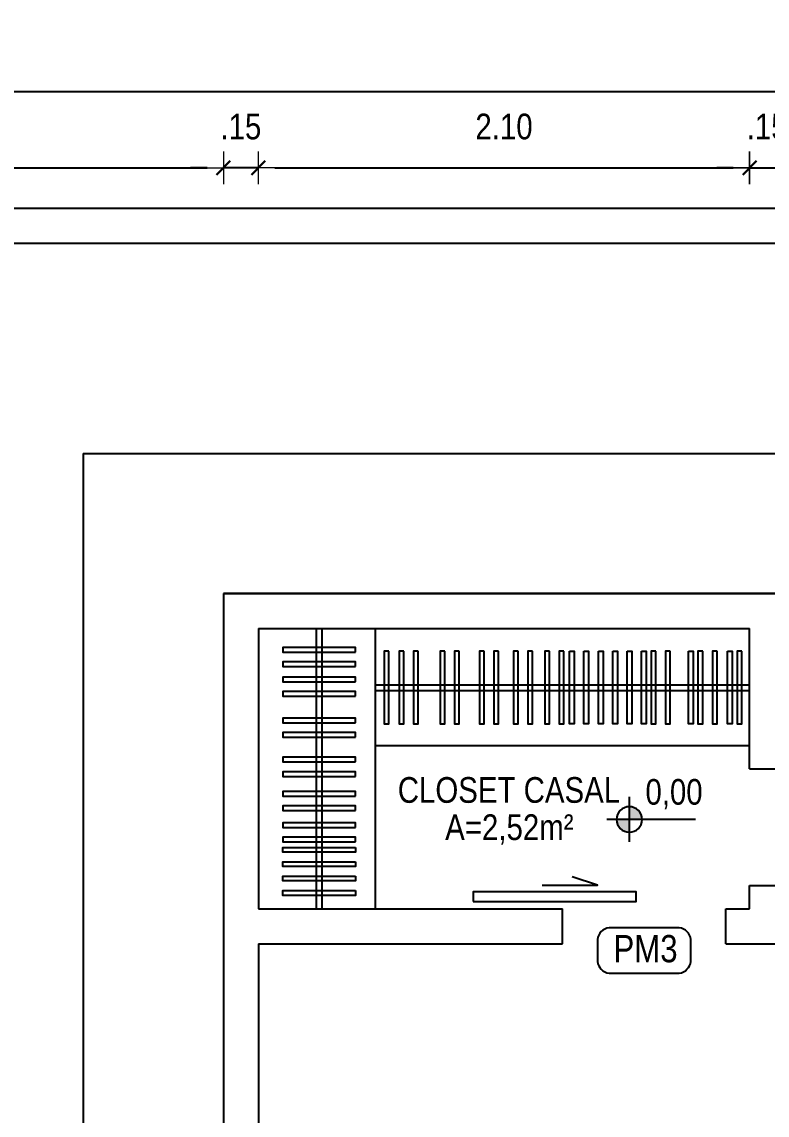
# Model space of a CAD drawing. Header units: millimetres. Extents: x -677 to -23, y -135 to 1112.
# Drawn here: x -135.296 to -132.105, y 845.201 to 849.882 of the extents above; entities that cross this region are included whole.
import ezdxf
from ezdxf.enums import TextEntityAlignment as Align

# ---------------------------------------------------------------- set-up
doc = ezdxf.new("R2010")
doc.units = ezdxf.units.MM
doc.header["$LTSCALE"] = 20
doc.header["$MEASUREMENT"] = 0
doc.header["$PDSIZE"] = -5
doc.layers.get('0').update_dxf_attribs({"linetype": 'CONTINUOUS'})
doc.layers.get('Defpoints').update_dxf_attribs({"linetype": 'CONTINUOUS'})
for name, color, linetype in [('003', 3, 'CONTINUOUS'), ('COTA', 7, 'CONTINUOUS'), ('DIVERSOS', 1, 'CONTINUOUS'), ('E-txt-g', 3, 'CONTINUOUS'), ('Layer1', 7, 'CONTINUOUS'), ('LAYER7', 4, 'CONTINUOUS')]:
    doc.layers.add(name, color=color, linetype=linetype)
for name, color, linetype, lineweight in [('E-Pen-C', 4, 'CONTINUOUS', 15), ('E-Pen-G', 3, 'CONTINUOUS', 30), ('E-Txt-W', 7, 'CONTINUOUS', 20)]:
    doc.layers.add(name, color=color, linetype=linetype, lineweight=lineweight)
doc.styles.add('F2', font='swissc.ttf')
doc.styles.add('REG60', font='romans.shx', dxfattribs={"width": 0.8, "height": 0.15})
doc.styles.add('REG80', font='romans.shx', dxfattribs={"width": 0.8, "height": 0.2})
doc.dimstyles.new('DIMENSION-1', dxfattribs={"dimtxt": 0.11, "dimasz": 0.07, "dimexe": 1, "dimexo": 0, "dimgap": 0.12, "dimtad": 1, "dimzin": 7, "dimdsep": 46, "dimtxsty": 'F2', "dimblk1": 'TRACO', "dimblk2": 'TRACO', "dimsah": 1, "dimcen": 1, "dimse1": 1, "dimse2": 1, "dimclrd": 256, "dimclre": 256, "dimclrt": 6, "dimadec": 0, "dimazin": 0, "dimtfac": 1, "dimtix": 1, "dimtmove": 2, "dimatfit": 3, "dimldrblk": 'TRACO', "dimfxl": 1, "dimtolj": 1, "dimtzin": 0, "dimarcsym": 0})

# ---------------------------------------------------------------- blocks, each defined once
blk = doc.blocks.new('TRACO')
at = {"layer": 'E-Pen-C'}
for p, q in [((0, 1), (0, -1)), ((-1, 0), (1, 0))]:
    blk.add_line(p, q, dxfattribs=at)
at = {"layer": 'E-Pen-G'}
blk.add_line((-0.424, -0.424), (0.424, 0.424), dxfattribs=at)
blk = doc.blocks.new('*D657')
at = {"color": 4, "lineweight": -2}
blk.add_line((-137.8696, 842.304), (-137.8696, 845.864), dxfattribs=at)
at = {"layer": 'Defpoints', "color": 0, "linetype": 'Continuous'}
for p in [(-137.8696, 845.934), (-134.3734, 845.934), (-137.5245, 842.234)]:
    blk.add_point(p, dxfattribs=at)
at = {"color": 4, "linetype": 'Continuous', "lineweight": -2, "xscale": 0.07, "yscale": 0.07, "zscale": 0.07}
for p, rotation in [((-137.8696, 845.934), 90), ((-137.8696, 842.234), 270)]:
    blk.add_blockref('TRACO', p, dxfattribs=dict(at, rotation=rotation))
at = {"color": 4, "linetype": 'Continuous', "insert": (-138.046, 844.084), "char_height": 0.11, "attachment_point": 5, "rotation": 90, "style": 'F2'}
blk.add_mtext('\\A1;3.70', dxfattribs=at)
blk = doc.blocks.new('*D658')
at = {"color": 4, "lineweight": -2}
for p, q in [((-137.8696, 846.154), (-137.8696, 846.224)), ((-137.8696, 845.934), (-137.8696, 846.084)), ((-137.8696, 845.864), (-137.8696, 845.794))]:
    blk.add_line(p, q, dxfattribs=at)
at = {"layer": 'Defpoints', "color": 0, "linetype": 'Continuous'}
for p in [(-137.8696, 846.084), (-134.3901, 846.084), (-134.3734, 845.934)]:
    blk.add_point(p, dxfattribs=at)
at = {"color": 4, "linetype": 'Continuous', "lineweight": -2, "xscale": 0.07, "yscale": 0.07, "zscale": 0.07}
for p, rotation in [((-137.8696, 846.084), 270), ((-137.8696, 845.934), 90)]:
    blk.add_blockref('TRACO', p, dxfattribs=dict(at, rotation=rotation))
at = {"color": 4, "linetype": 'Continuous', "insert": (-138.046, 846.009), "char_height": 0.11, "attachment_point": 5, "rotation": 90, "style": 'F2'}
blk.add_mtext('\\A1;.15', dxfattribs=at)
blk = doc.blocks.new('*D659')
at = {"color": 4, "lineweight": -2}
blk.add_line((-137.8696, 846.154), (-137.8696, 847.214), dxfattribs=at)
at = {"layer": 'Defpoints', "color": 0, "linetype": 'Continuous'}
for p in [(-137.8696, 847.284), (-132.1198, 847.284), (-134.3901, 846.084)]:
    blk.add_point(p, dxfattribs=at)
at = {"color": 4, "linetype": 'Continuous', "lineweight": -2, "xscale": 0.07, "yscale": 0.07, "zscale": 0.07}
for p, rotation in [((-137.8696, 847.284), 90), ((-137.8696, 846.084), 270)]:
    blk.add_blockref('TRACO', p, dxfattribs=dict(at, rotation=rotation))
at = {"color": 4, "linetype": 'Continuous', "insert": (-138.0461, 846.684), "char_height": 0.11, "attachment_point": 5, "rotation": 90, "style": 'F2'}
blk.add_mtext('\\A1;1.20', dxfattribs=at)
blk = doc.blocks.new('*D660')
at = {"color": 4, "lineweight": -2}
for p, q in [((-137.8696, 847.504), (-137.8696, 847.574)), ((-137.8696, 847.284), (-137.8696, 847.434)), ((-137.8696, 847.214), (-137.8696, 847.144))]:
    blk.add_line(p, q, dxfattribs=at)
at = {"layer": 'Defpoints', "color": 0, "linetype": 'Continuous'}
for p in [(-137.8696, 847.434), (-132.2698, 847.434), (-132.1198, 847.284)]:
    blk.add_point(p, dxfattribs=at)
at = {"color": 4, "linetype": 'Continuous', "lineweight": -2, "xscale": 0.07, "yscale": 0.07, "zscale": 0.07}
for p, rotation in [((-137.8696, 847.434), 270), ((-137.8696, 847.284), 90)]:
    blk.add_blockref('TRACO', p, dxfattribs=dict(at, rotation=rotation))
at = {"color": 4, "linetype": 'Continuous', "insert": (-138.046, 847.359), "char_height": 0.11, "attachment_point": 5, "rotation": 90, "style": 'F2'}
blk.add_mtext('\\A1;.15', dxfattribs=at)
blk = doc.blocks.new('*D661')
at = {"color": 4, "lineweight": -2}
blk.add_line((-137.8696, 847.504), (-137.8696, 848.864), dxfattribs=at)
at = {"layer": 'Defpoints', "color": 0, "linetype": 'Continuous'}
for p in [(-137.8696, 848.934), (-137.5245, 848.934), (-132.2698, 847.434)]:
    blk.add_point(p, dxfattribs=at)
at = {"color": 4, "linetype": 'Continuous', "lineweight": -2, "xscale": 0.07, "yscale": 0.07, "zscale": 0.07}
for p, rotation in [((-137.8696, 848.934), 90), ((-137.8696, 847.434), 270)]:
    blk.add_blockref('TRACO', p, dxfattribs=dict(at, rotation=rotation))
at = {"color": 4, "linetype": 'Continuous', "insert": (-138.046, 848.184), "char_height": 0.11, "attachment_point": 5, "rotation": 90, "style": 'F2'}
blk.add_mtext('\\A1;1.50', dxfattribs=at)
blk = doc.blocks.new('*D668')
at = {"color": 4, "lineweight": -2}
blk.add_line((-137.3646, 849.2568), (-134.5035, 849.2568), dxfattribs=at)
at = {"layer": 'Defpoints', "color": 0, "linetype": 'Continuous'}
for p in [(-134.4335, 849.2568), (-137.4346, 848.934), (-134.4335, 846.084)]:
    blk.add_point(p, dxfattribs=at)
at = {"color": 4, "linetype": 'Continuous', "lineweight": -2, "xscale": 0.07, "yscale": 0.07, "zscale": 0.07, "rotation": 180}
blk.add_blockref('TRACO', (-137.4346, 849.2568), dxfattribs=at)
at = {"color": 4, "linetype": 'Continuous', "lineweight": -2, "xscale": 0.07, "yscale": 0.07, "zscale": 0.07}
blk.add_blockref('TRACO', (-134.4335, 849.2568), dxfattribs=at)
at = {"color": 4, "linetype": 'Continuous', "insert": (-135.9341, 849.4332), "char_height": 0.11, "attachment_point": 5, "style": 'F2'}
blk.add_mtext('\\A1;3.00', dxfattribs=at)
blk = doc.blocks.new('*D832')
at = {"color": 4, "lineweight": -2}
for p, q in [((-134.5035, 849.2568), (-134.5735, 849.2568)), ((-134.2835, 849.2568), (-134.4335, 849.2568)), ((-134.2135, 849.2568), (-134.1435, 849.2568))]:
    blk.add_line(p, q, dxfattribs=at)
at = {"layer": 'Defpoints', "color": 0, "linetype": 'Continuous'}
for p in [(-134.4335, 849.2568), (-134.4335, 846.084), (-134.2835, 846.084)]:
    blk.add_point(p, dxfattribs=at)
at = {"color": 4, "linetype": 'Continuous', "lineweight": -2, "xscale": 0.07, "yscale": 0.07, "zscale": 0.07}
blk.add_blockref('TRACO', (-134.4335, 849.2568), dxfattribs=at)
at = {"color": 4, "linetype": 'Continuous', "lineweight": -2, "xscale": 0.07, "yscale": 0.07, "zscale": 0.07, "rotation": 180}
blk.add_blockref('TRACO', (-134.2835, 849.2568), dxfattribs=at)
at = {"color": 4, "linetype": 'Continuous', "insert": (-134.3585, 849.4333), "char_height": 0.11, "attachment_point": 5, "style": 'F2'}
blk.add_mtext('\\A1;.15', dxfattribs=at)
blk = doc.blocks.new('*D833')
at = {"color": 4, "lineweight": -2}
blk.add_line((-134.2135, 849.2568), (-132.2499, 849.2568), dxfattribs=at)
at = {"layer": 'Defpoints', "color": 0, "linetype": 'Continuous'}
for p in [(-132.1799, 849.2568), (-132.1799, 846.084), (-134.2835, 845.934)]:
    blk.add_point(p, dxfattribs=at)
at = {"color": 4, "linetype": 'Continuous', "lineweight": -2, "xscale": 0.07, "yscale": 0.07, "zscale": 0.07, "rotation": 180}
blk.add_blockref('TRACO', (-134.2835, 849.2568), dxfattribs=at)
at = {"color": 4, "linetype": 'Continuous', "lineweight": -2, "xscale": 0.07, "yscale": 0.07, "zscale": 0.07}
blk.add_blockref('TRACO', (-132.1799, 849.2568), dxfattribs=at)
at = {"color": 4, "linetype": 'Continuous', "insert": (-133.2317, 849.4334), "char_height": 0.11, "attachment_point": 5, "style": 'F2'}
blk.add_mtext('\\A1;2.10', dxfattribs=at)
blk = doc.blocks.new('*D834')
at = {"color": 4, "lineweight": -2}
blk.add_line((-132.1099, 849.2568), (-129.4499, 849.2568), dxfattribs=at)
at = {"layer": 'Defpoints', "color": 0, "linetype": 'Continuous'}
for p in [(-129.3799, 849.2568), (-129.3799, 847.434), (-132.1799, 847.284)]:
    blk.add_point(p, dxfattribs=at)
at = {"color": 4, "linetype": 'Continuous', "lineweight": -2, "xscale": 0.07, "yscale": 0.07, "zscale": 0.07, "rotation": 180}
blk.add_blockref('TRACO', (-132.1799, 849.2568), dxfattribs=at)
at = {"color": 4, "linetype": 'Continuous', "lineweight": -2, "xscale": 0.07, "yscale": 0.07, "zscale": 0.07}
blk.add_blockref('TRACO', (-129.3799, 849.2568), dxfattribs=at)
at = {"color": 4, "linetype": 'Continuous', "insert": (-130.7799, 849.4334), "char_height": 0.11, "attachment_point": 5, "style": 'F2'}
blk.add_mtext('\\A1;2.80', dxfattribs=at)
blk = doc.blocks.new('*D840')
at = {"color": 4, "lineweight": -2}
blk.add_line((-137.5146, 849.5838), (-112.6546, 849.5838), dxfattribs=at)
at = {"layer": 'Defpoints', "color": 0, "linetype": 'Continuous'}
for p in [(-112.5846, 849.5838), (-137.5846, 849.084), (-112.5846, 849.084)]:
    blk.add_point(p, dxfattribs=at)
at = {"color": 4, "linetype": 'Continuous', "lineweight": -2, "xscale": 0.07, "yscale": 0.07, "zscale": 0.07, "rotation": 180}
blk.add_blockref('TRACO', (-137.5846, 849.5838), dxfattribs=at)
at = {"color": 4, "linetype": 'Continuous', "lineweight": -2, "xscale": 0.07, "yscale": 0.07, "zscale": 0.07}
blk.add_blockref('TRACO', (-112.5846, 849.5838), dxfattribs=at)
at = {"color": 4, "linetype": 'Continuous', "insert": (-122.7346, 849.81), "char_height": 0.11, "attachment_point": 5, "style": 'F2'}
blk.add_mtext('\\A1;25.00', dxfattribs=at)
blk = doc.blocks.new('TXT-AMB75')
at = {"layer": 'E-txt-g', "style": 'REG80', "width": 0.8, "flags": 8}
blk.add_attdef('TXT', text='', height=0.2, dxfattribs=at).set_placement((0.0055, 0.2964), align=Align.CENTER)
at = {"layer": 'E-Txt-W', "style": 'REG60', "width": 0.8, "flags": 8}
blk.add_attdef('TXT', text='', height=0.15, dxfattribs=at).set_placement((0.0055, 0.0271), align=Align.CENTER)
blk = doc.blocks.new('*D711')
at = {"color": 4, "lineweight": -2}
for p, q in [((-132.2499, 849.2568), (-132.3199, 849.2568)), ((-132.1799, 849.2568), (-132.0299, 849.2568)), ((-131.9599, 849.2568), (-131.8899, 849.2568))]:
    blk.add_line(p, q, dxfattribs=at)
at = {"layer": 'Defpoints', "color": 0, "linetype": 'Continuous'}
for p in [(-132.0299, 849.2568), (-132.1799, 847.284), (-132.0299, 847.284)]:
    blk.add_point(p, dxfattribs=at)
at = {"color": 4, "linetype": 'Continuous', "lineweight": -2, "xscale": 0.07, "yscale": 0.07, "zscale": 0.07}
blk.add_blockref('TRACO', (-132.1799, 849.2568), dxfattribs=at)
at = {"color": 4, "linetype": 'Continuous', "lineweight": -2, "xscale": 0.07, "yscale": 0.07, "zscale": 0.07, "rotation": 180}
blk.add_blockref('TRACO', (-132.0299, 849.2568), dxfattribs=at)
at = {"color": 4, "linetype": 'Continuous', "insert": (-132.1049, 849.4333), "char_height": 0.11, "attachment_point": 5, "style": 'F2'}
blk.add_mtext('\\A1;.15', dxfattribs=at)
blk = doc.blocks.new('NIVEL')
at = {"layer": 'DIVERSOS'}
h = blk.add_hatch(color=7, dxfattribs=at)
h.paths.add_polyline_path([(0, 0.137, 0.414214), (-0.137, 0), (0, 0)])
h.paths.add_polyline_path([(0, 0), (0, -0.137, 0.414214), (0.137, 0)])
at = {"layer": 'DIVERSOS', "color": 7}
for p, q in [((0, 0.242), (0, -0.242)), ((0.709, 0), (-0.242, 0))]:
    blk.add_line(p, q, dxfattribs=at)
blk.add_circle((0, 0), 0.137, dxfattribs=at)

msp = doc.modelspace()

# ---------------------------------------------------------------- linework, layer by layer
at = {"color": 5, "linetype": 'Continuous'}
for p, q in [((-137.5846, 849.084), (-112.5846, 849.084)), ((-137.4346, 848.934), (-112.7346, 848.934)), ((-134.4335, 847.434), (-134.4335, 845.134)), ((-134.4335, 847.434), (-129.3799, 847.434)), ((-134.2835, 847.284), (-134.2835, 846.084)), ((-134.2835, 847.284), (-132.1799, 847.284)), ((-132.1799, 846.684), (-132.1799, 847.284)), ((-132.1799, 846.684), (-132.0299, 846.684)), ((-132.1799, 846.084), (-132.1799, 846.184)), ((-132.1799, 846.184), (-132.0299, 846.184)), ((-134.2835, 846.084), (-132.9817, 846.084)), ((-132.9817, 845.934), (-132.9817, 846.084)), ((-132.2817, 846.084), (-132.1799, 846.084)), ((-132.2817, 845.934), (-132.2817, 846.084)), ((-134.2835, 845.934), (-134.2835, 845.134)), ((-134.2835, 845.934), (-132.9817, 845.934)), ((-132.2817, 845.934), (-131.1835, 845.934))]:
    msp.add_line(p, q, dxfattribs=at)
at = {"color": 8, "linetype": 'Continuous'}
for p, q in [((-133.7835, 847.284), (-133.7835, 846.084)), ((-133.7835, 846.784), (-132.1799, 846.784))]:
    msp.add_line(p, q, dxfattribs=at)
at = {"color": 8}
for p, q in [((-133.7835, 847.0436), (-132.1799, 847.0436)), ((-133.7835, 847.0186), (-132.1799, 847.0186))]:
    msp.add_line(p, q, dxfattribs=at)
at = {"color": 8, "linetype": 'Continuous', "flags": 128}
msp.add_lwpolyline([(-134.4335, 847.434), (-134.4335, 842.084), (-122.7246, 842.084), (-122.7246, 843.434), (-121.8746, 843.434), (-121.8746, 842.084), (-115.7246, 842.084), (-115.7246, 845.384), (-119.0746, 845.384), (-119.0746, 847.434), (-127.5312, 847.434), (-127.5312, 846.084), (-129.3799, 846.084), (-129.3799, 847.434), (-134.4335, 847.434)], dxfattribs=at)
at = {"color": 8}
for points in [[(-132.2746, 847.1877), (-132.2546, 847.1877), (-132.2546, 846.8758), (-132.2746, 846.8758)], [(-132.2136, 847.1877), (-132.2336, 847.1877), (-132.2336, 846.8758), (-132.2136, 846.8758)]]:
    msp.add_lwpolyline(points, close=True, dxfattribs=at)
at = {"color": 7, "linetype": 'Continuous', "flags": 128}
msp.add_lwpolyline([(-133.0685, 846.1852), (-132.8309, 846.1852), (-132.9392, 846.2217)], dxfattribs=at)
at = {"color": 7, "linetype": 'Continuous'}
msp.add_lwpolyline([(-133.364, 846.1149), (-132.6651, 846.1149), (-132.6651, 846.1574), (-133.364, 846.1574)], close=True, dxfattribs=at)
at = {"layer": '003', "color": 8, "ltscale": 0.5}
for p, q in [((-134.0362, 847.284), (-134.0362, 846.084)), ((-134.0112, 847.284), (-134.0112, 846.084))]:
    msp.add_line(p, q, dxfattribs=at)
for points in [[(-133.8671, 847.1828), (-133.8671, 847.2028), (-134.1789, 847.2028), (-134.1789, 847.1828)], [(-133.7254, 847.1877), (-133.7454, 847.1877), (-133.7454, 846.8758), (-133.7254, 846.8758)], [(-133.6603, 847.1877), (-133.6803, 847.1877), (-133.6803, 846.8758), (-133.6603, 846.8758)], [(-133.5988, 847.1877), (-133.6188, 847.1877), (-133.6188, 846.8758), (-133.5988, 846.8758)], [(-133.485, 847.1877), (-133.505, 847.1877), (-133.505, 846.8758), (-133.485, 846.8758)], [(-133.4235, 847.1877), (-133.4435, 847.1877), (-133.4435, 846.8758), (-133.4235, 846.8758)], [(-133.317, 847.1877), (-133.337, 847.1877), (-133.337, 846.8758), (-133.317, 846.8758)], [(-133.2555, 847.1877), (-133.2755, 847.1877), (-133.2755, 846.8758), (-133.2555, 846.8758)], [(-133.1713, 847.1877), (-133.1913, 847.1877), (-133.1913, 846.8758), (-133.1713, 846.8758)], [(-133.1097, 847.1877), (-133.1297, 847.1877), (-133.1297, 846.8758), (-133.1097, 846.8758)], [(-133.0367, 847.1877), (-133.0567, 847.1877), (-133.0567, 846.8758), (-133.0367, 846.8758)], [(-132.9751, 847.1877), (-132.9951, 847.1877), (-132.9951, 846.8758), (-132.9751, 846.8758)], [(-132.9507, 847.1877), (-132.9307, 847.1877), (-132.9307, 846.8758), (-132.9507, 846.8758)], [(-132.8892, 847.1877), (-132.8692, 847.1877), (-132.8692, 846.8758), (-132.8892, 846.8758)], [(-132.8276, 847.1877), (-132.8076, 847.1877), (-132.8076, 846.8758), (-132.8276, 846.8758)], [(-132.766, 847.1877), (-132.746, 847.1877), (-132.746, 846.8758), (-132.766, 846.8758)], [(-132.7045, 847.1877), (-132.6845, 847.1877), (-132.6845, 846.8758), (-132.7045, 846.8758)], [(-132.6429, 847.1877), (-132.6229, 847.1877), (-132.6229, 846.8758), (-132.6429, 846.8758)], [(-132.5819, 847.1877), (-132.6019, 847.1877), (-132.6019, 846.8758), (-132.5819, 846.8758)], [(-132.5204, 847.1877), (-132.5404, 847.1877), (-132.5404, 846.8758), (-132.5204, 846.8758)], [(-132.442, 847.1877), (-132.422, 847.1877), (-132.422, 846.8758), (-132.442, 846.8758)], [(-132.381, 847.1877), (-132.401, 847.1877), (-132.401, 846.8758), (-132.381, 846.8758)], [(-132.3195, 847.1877), (-132.3395, 847.1877), (-132.3395, 846.8758), (-132.3195, 846.8758)], [(-133.8671, 847.1212), (-133.8671, 847.1412), (-134.1789, 847.1412), (-134.1789, 847.1212)], [(-133.8671, 847.0562), (-133.8671, 847.0762), (-134.1789, 847.0762), (-134.1789, 847.0562)], [(-133.8671, 846.9946), (-133.8671, 847.0146), (-134.1789, 847.0146), (-134.1789, 846.9946)], [(-133.8671, 846.8809), (-133.8671, 846.9009), (-134.1789, 846.9009), (-134.1789, 846.8809)], [(-133.8671, 846.8193), (-133.8671, 846.8393), (-134.1789, 846.8393), (-134.1789, 846.8193)], [(-133.8671, 846.7129), (-133.8671, 846.7329), (-134.1789, 846.7329), (-134.1789, 846.7129)], [(-133.8671, 846.6513), (-133.8671, 846.6713), (-134.1789, 846.6713), (-134.1789, 846.6513)], [(-133.8671, 846.5671), (-133.8671, 846.5871), (-134.1789, 846.5871), (-134.1789, 846.5671)], [(-133.8671, 846.5056), (-133.8671, 846.5256), (-134.1789, 846.5256), (-134.1789, 846.5056)], [(-133.8671, 846.4325), (-133.8671, 846.4525), (-134.1789, 846.4525), (-134.1789, 846.4325)], [(-133.8671, 846.371), (-133.8671, 846.391), (-134.1789, 846.391), (-134.1789, 846.371)], [(-133.8671, 846.3466), (-133.8671, 846.3266), (-134.1789, 846.3266), (-134.1789, 846.3466)], [(-133.8671, 846.285), (-133.8671, 846.265), (-134.1789, 846.265), (-134.1789, 846.285)], [(-133.8671, 846.2234), (-133.8671, 846.2034), (-134.1789, 846.2034), (-134.1789, 846.2234)], [(-133.8671, 846.1619), (-133.8671, 846.1419), (-134.1789, 846.1419), (-134.1789, 846.1619)]]:
    msp.add_lwpolyline(points, close=True, dxfattribs=at)
at = {"layer": 'COTA', "color": 8, "linetype": 'Continuous'}
for q in [(-135.0335, 842.234), (-118.4746, 848.034)]:
    msp.add_line((-135.0335, 848.034), q, dxfattribs=at)
at = {"layer": 'COTA', "color": 4, "linetype": 'Continuous'}
msp.add_lwpolyline([(-132.4314, 845.9532, 0.331371), (-132.4814, 846.0032), (-132.7817, 846.0029, 0.332506), (-132.8317, 845.9532), (-132.8317, 845.8585, 0.330378), (-132.7817, 845.8082), (-132.4814, 845.8085, 0.331371), (-132.4314, 845.8585)], format="xyb", close=True, dxfattribs=at)

# ---------------------------------------------------------------- block references
ref = msp.add_blockref('TXT-AMB75', (-133.2133, 846.322), dxfattribs=dict(xscale=0.7290000000000001, yscale=0.7290000000000001, zscale=0.7290000000000001))
ref.add_attrib('TXT', 'CLOSET CASAL', dxfattribs={"layer": 'E-txt-g', "color": 2, "height": 0.11, "style": 'F2'}).set_placement((-133.2105, 846.5381), align=Align.CENTER)
ref.add_attrib('TXT', 'A=2,52m²', dxfattribs={"layer": 'E-Txt-W', "height": 0.11, "style": 'F2'}).set_placement((-133.2088, 846.3787), align=Align.CENTER)
at = {"layer": 'LAYER7', "color": 7, "linetype": 'Continuous', "xscale": -0.3985866620477118, "yscale": 0.3985866620477118, "zscale": 0.3985866620477118, "rotation": 180}
msp.add_blockref('NIVEL', (-132.695, 846.4668), dxfattribs=at)

# ---------------------------------------------------------------- texts
at = {"layer": 'Layer1', "color": 7, "linetype": 'Continuous', "style": 'F2'}
msp.add_text('0,00', height=0.10972, dxfattribs=at).set_placement((-132.6259, 846.6398), align=Align.TOP_LEFT)
at = {"layer": 'Layer1', "color": 4, "linetype": 'Continuous', "style": 'F2'}
msp.add_text('PM3', height=0.11659, dxfattribs=at).set_placement((-132.763, 845.9719, 1.712), align=Align.TOP_LEFT)

# ---------------------------------------------------------------- dimensions: what is measured, and where the dimension line sits
at = {"color": 8, "linetype": 'Continuous'}
dim = msp.add_linear_dim(base=(-112.5846, 849.5838), p1=(-137.5846, 849.084), p2=(-112.5846, 849.084), dimstyle='DIMENSION-1', override={"dimclrd": 4, "dimclrt": 4, "dimadec": 8, "dimfxl": 0.5, "dimfxlon": 1}, dxfattribs=at)
dim.commit()
dim.dimension.update_dxf_attribs({"geometry": '*D840', "text_midpoint": (-122.7346, 849.81), "dimtype": 160})
for base, p1, p2, picture, middle in [((-134.4335, 849.2568), (-137.4346, 848.934), (-134.4335, 846.084), '*D668', (-135.9341, 849.4332)), ((-134.4335, 849.2568), (-134.2835, 846.084), (-134.4335, 846.084), '*D832', (-134.3585, 849.4333)), ((-132.1799, 849.2568), (-134.2835, 845.934), (-132.1799, 846.084), '*D833', (-133.2317, 849.4334)), ((-132.0299, 849.2568), (-132.1799, 847.284), (-132.0299, 847.284), '*D711', (-132.1049, 849.4333)), ((-129.3799, 849.2568), (-132.1799, 847.284), (-129.3799, 847.434), '*D834', (-130.7799, 849.4334))]:
    dim = msp.add_linear_dim(base=base, p1=p1, p2=p2, dimstyle='DIMENSION-1', override={"dimclrd": 4, "dimclrt": 4, "dimadec": 8, "dimfxl": 0.5, "dimfxlon": 1}, dxfattribs=at)
    dim.commit()
    dim.dimension.update_dxf_attribs({"geometry": picture, "text_midpoint": middle})
for base, p1, p2, picture, middle in [((-137.8696, 848.934), (-132.2698, 847.434), (-137.5245, 848.934), '*D661', (-138.046, 848.184)), ((-137.8696, 847.434), (-132.1198, 847.284), (-132.2698, 847.434), '*D660', (-138.046, 847.359)), ((-137.8696, 847.284), (-134.3901, 846.084), (-132.1198, 847.284), '*D659', (-138.0461, 846.684)), ((-137.8696, 846.084), (-134.3734, 845.934), (-134.3901, 846.084), '*D658', (-138.046, 846.009)), ((-137.8696, 845.934), (-137.5245, 842.234), (-134.3734, 845.934), '*D657', (-138.046, 844.084))]:
    dim = msp.add_linear_dim(base=base, p1=p1, p2=p2, angle=90, dimstyle='DIMENSION-1', override={"dimclrd": 4, "dimclrt": 4, "dimadec": 8, "dimfxl": 0.5, "dimfxlon": 1}, dxfattribs=at)
    dim.commit()
    dim.dimension.update_dxf_attribs({"geometry": picture, "text_midpoint": middle})

doc.saveas('drawing.dxf')
